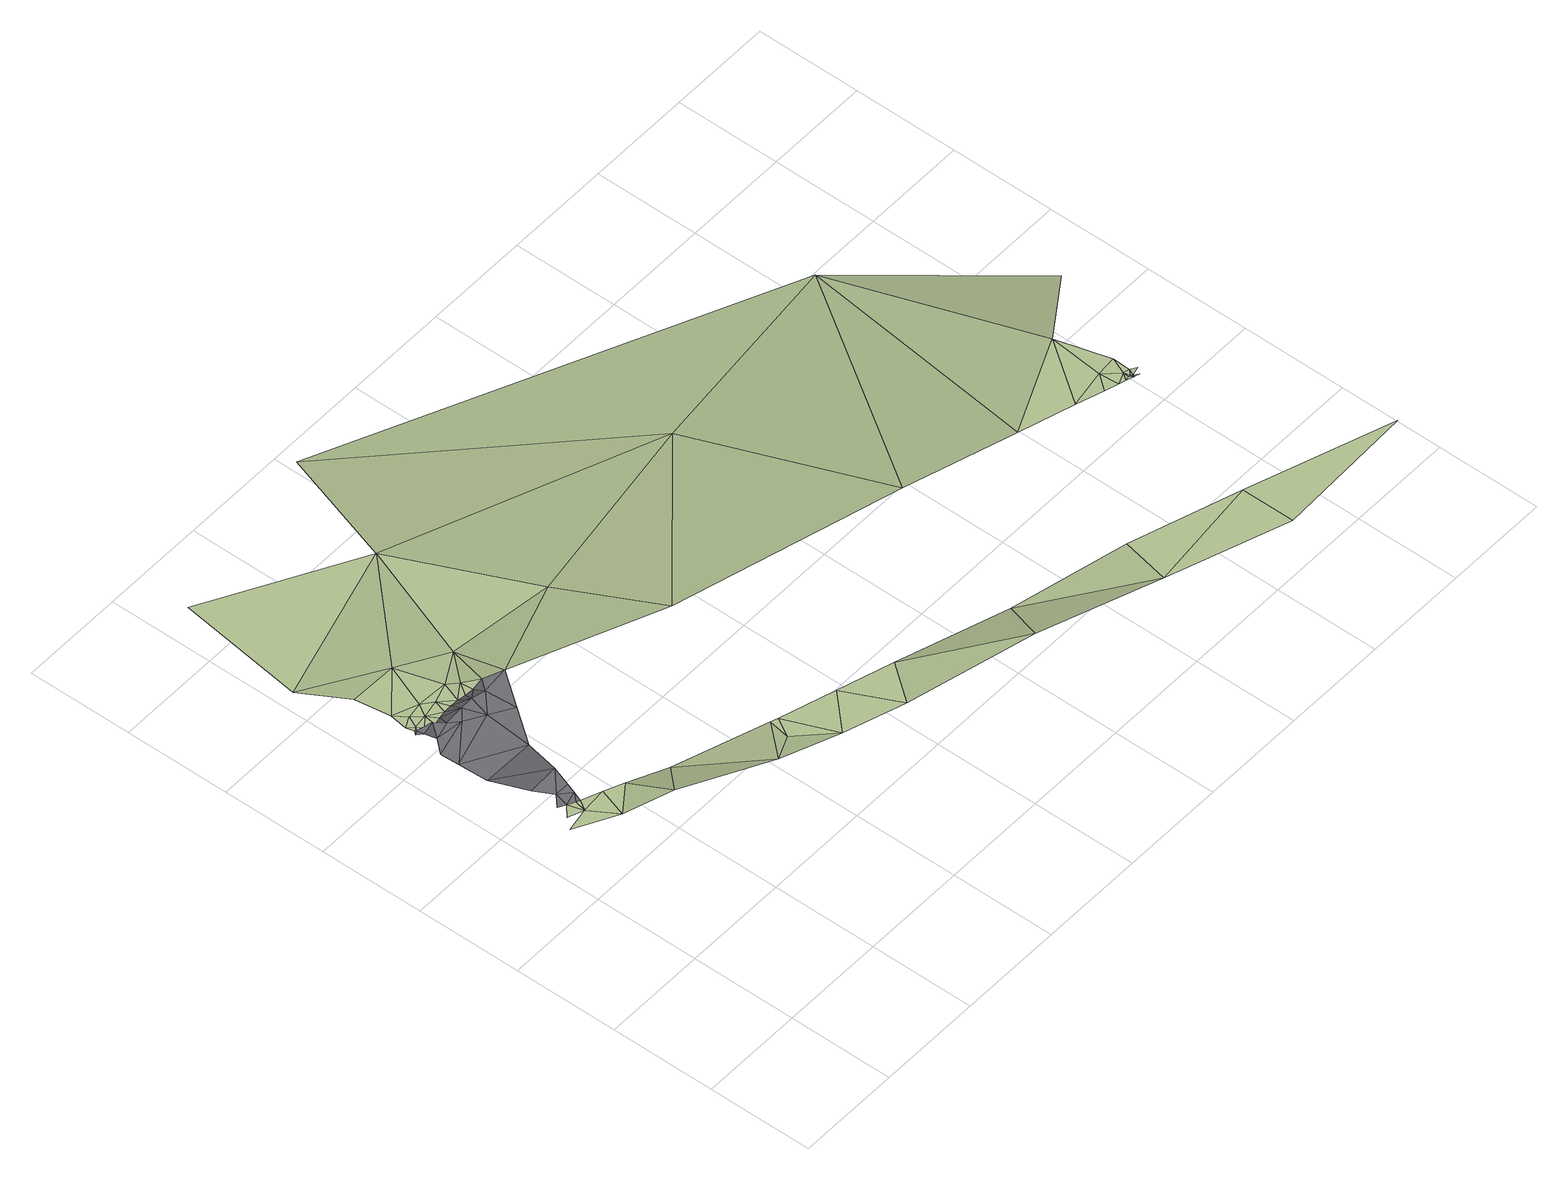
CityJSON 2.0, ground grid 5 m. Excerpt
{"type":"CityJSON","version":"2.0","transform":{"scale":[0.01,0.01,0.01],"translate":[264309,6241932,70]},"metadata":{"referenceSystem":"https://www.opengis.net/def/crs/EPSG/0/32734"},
"CityObjects":{
"terrain1":{"type":"TINRelief","geometry":[{"type":"CompositeSurface","lod":"1","boundaries":[[[0,1,2]],[[0,3,4]],[[0,5,3]],[[5,0,6]],[[7,0,2]],[[0,7,6]],[[8,7,2]],[[8,2,9]],[[10,11,12]],[[13,11,10]],[[11,13,14]],[[13,15,14]],[[16,12,11]],[[17,12,16]],[[8,9,18]],[[15,19,14]],[[20,11,14]],[[20,16,11]],[[20,14,19]],[[17,16,21]],[[20,19,22]],[[21,16,20]],[[23,20,22]],[[24,25,26]],[[17,26,25]],[[27,21,20]],[[23,27,20]],[[18,9,28]],[[21,26,17]],[[27,23,29]],[[29,30,27]],[[31,21,27]],[[31,27,30]],[[26,21,31]],[[32,30,33]],[[32,31,30]],[[32,33,34]],[[34,35,32]],[[18,28,36]],[[37,26,31]],[[31,32,37]],[[32,35,37]],[[26,38,24]],[[39,24,38]],[[40,37,35]],[[41,36,28]],[[28,42,41]],[[36,41,43]],[[42,43,41]],[[26,37,38]],[[37,40,44]],[[43,42,45]],[[46,45,42]],[[37,44,38]],[[44,40,47]],[[46,48,45]],[[49,48,46]],[[50,38,44]],[[49,51,48]],[[44,47,50]],[[38,50,52]],[[53,51,49]],[[47,54,50]],[[51,53,55]],[[53,56,55]],[[57,52,50]],[[58,56,53]],[[54,57,50]],[[54,59,57]],[[58,60,56]],[[59,61,62]],[[63,64,61]],[[59,62,57]],[[63,65,64]],[[61,64,62]],[[65,66,64]],[[67,66,65]],[[68,67,69]],[[67,68,66]],[[68,69,70]],[[68,70,66]],[[71,72,69]],[[70,69,72]],[[73,72,71]],[[72,74,70]],[[73,74,72]],[[64,66,75]],[[70,76,66]],[[74,73,77]],[[74,76,70]],[[75,62,64]],[[75,66,76]],[[78,76,74]],[[57,62,79]]]}]},
"road1":{"type":"Road","attributes":{"highway":"tertiary","name":"Upper Roodebloem Road","surface":"asphalt","lanes":1,"width":2.2,"oneway":"yes"},"geometry":[{"type":"MultiSurface","lod":"1","boundaries":[[[80,81,3]],[[3,5,82]],[[3,82,80]],[[5,6,82]],[[83,80,82]],[[84,80,85]],[[84,85,86]],[[85,80,83]],[[87,86,88]],[[87,89,90]],[[86,85,88]],[[90,89,91]],[[15,92,91]],[[13,10,93]],[[13,93,92]],[[15,13,92]],[[15,91,94]],[[88,95,87]],[[91,89,94]],[[95,89,87]],[[19,15,94]],[[22,19,94]],[[96,94,89]],[[96,22,94]],[[95,96,89]],[[22,96,23]],[[95,88,97]],[[23,96,29]],[[96,95,98]],[[98,29,96]],[[98,30,29]],[[95,99,98]],[[99,95,97]],[[30,98,33]],[[34,33,98]],[[34,98,99]],[[34,99,35]],[[40,99,97]],[[35,99,40]]]}]}
},
"vertices":[
[221,1251,200],[106,1231,200],[302,1127,200],[197,1325,200],[148,1282,200],[233,1308,200],[252,1300,200],[345,1262,200],[437,1224,200],[497,1022,250],[190,2102,100],[208,2112,100],[181,2139,100],[195,2097,100],[228,2083,100],[234,2048,150],[235,2167,100],[192,2224,100],[622,1147,190],[269,2061,100],[275,2121,100],[311,2178,100],[308,2070,100],[346,2076,100],[56,2615,80],[167,2393,100],[394,2389,100],[363,2139,100],[888,812,250],[386,2078,100],[425,2076,100],[459,2171,100],[497,2123,110],[464,2070,100],[502,2061,110],[539,2047,150],[1035,976,230],[609,2251,110],[834,2835,90],[155,3239,60],[635,2008,150],[1018,873,230],[1173,719,230],[1071,963,230],[1110,2182,120],[1333,883,230],[1459,625,230],[1323,1723,150],[1596,803,230],[2029,439,290],[2087,2357,80],[2121,642,220],[1047,3423,40],[2599,252,270],[2366,1404,190],[2646,482,270],[3171,321,260],[3134,2491,40],[3170,65,260],[2888,1244,190],[3856,96,250],[3149,1165,190],[3362,1462,190],[3279,1125,190],[3337,1198,190],[3344,1105,190],[3400,1129,190],[3377,1095,190],[3398,1098,190],[3409,1085,190],[3409,1100,190],[3413,1083,190],[3414,1090,190],[3418,1082,190],[3418,1094,190],[3433,1207,190],[3430,1122,190],[3439,1075,190],[3460,1103,190],[3738,1730,60],
[215,1393,200],[164,1345,200],[269,1347,200],[286,1394,200],[168,1481,200],[319,1489,200],[133,1681,150],[127,1823,150],[386,1678,150],[314,1963,150],[125,1912,150],[181,1979,150],[202,2063,100],[177,2086,100],[270,2002,150],[406,1907,150],[369,2008,150],[510,1843,150],[435,2011,150],[499,1995,150]
]}
